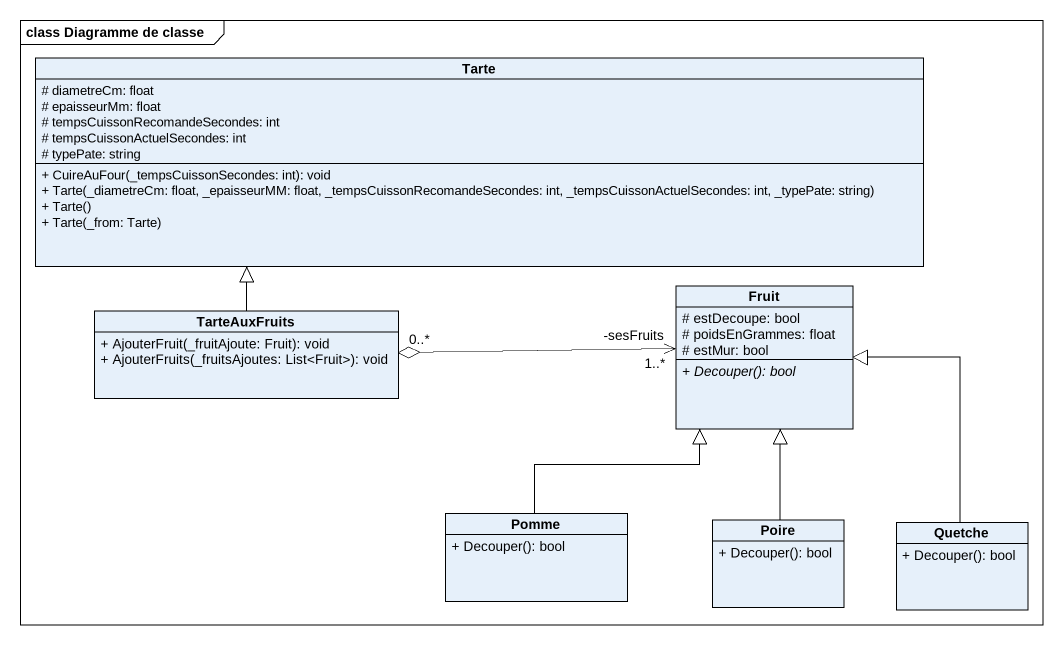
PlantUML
@startuml
mainframe class Diagramme de classe
hide circle
hide empty members
skinparam classAttributeIconSize 0
class Tarte {
  # diametreCm: float
  # epaisseurMm: float
  # tempsCuissonRecomandeSecondes: int
  # tempsCuissonActuelSecondes: int
  # typePate: string
  + CuireAuFour(_tempsCuissonSecondes: int): void
  + Tarte(_diametreCm: float, _epaisseurMM: float, _tempsCuissonRecomandeSecondes: int, _tempsCuissonActuelSecondes: int, _typePate: string)
  + Tarte()
  + Tarte(_from: Tarte)
}
class Fruit {
  # estDecoupe: bool
  # poidsEnGrammes: float
  # estMur: bool
  {abstract} + Decouper(): bool
}
class TarteAuxFruits {
  + AjouterFruit(_fruitAjoute: Fruit): void
  + AjouterFruits(_fruitsAjoutes: List<Fruit>): void
}
class Pomme {
  + Decouper(): bool
}
class Poire {
  + Decouper(): bool
}
class Quetche {
  + Decouper(): bool
}
Fruit "-sesFruits\n1..*" <-left-o "0..*" TarteAuxFruits
TarteAuxFruits -up-|> Tarte
Pomme -up-|> Fruit
Poire -up-|> Fruit
Quetche -up-|> Fruit
@enduml
